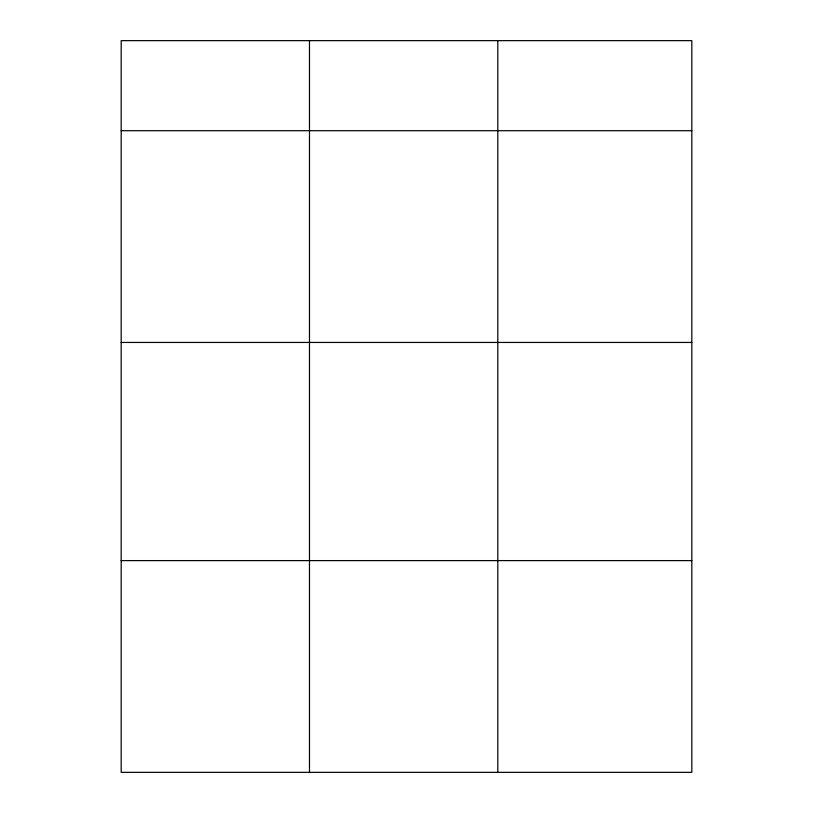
<?xml version="1.0" encoding="UTF-8"?>
<svg xmlns="http://www.w3.org/2000/svg" width="813" height="813" viewBox="0 0 813 813"><rect width="100%" height="100%" fill="white"/><g stroke="black" fill="none" stroke-linecap="round" stroke-linejoin="round"><path stroke-width="1.22" d="M691.822 342.446L691.822 40.65L121.178 40.65L121.178 772.35L691.822 772.35L691.822 342.446L121.178 342.446M121.178 130.71L691.822 130.71M121.178 560.604L691.822 560.604M497.8 40.65L497.8 772.35M309.489 40.65L309.489 772.35"/></g></svg>
